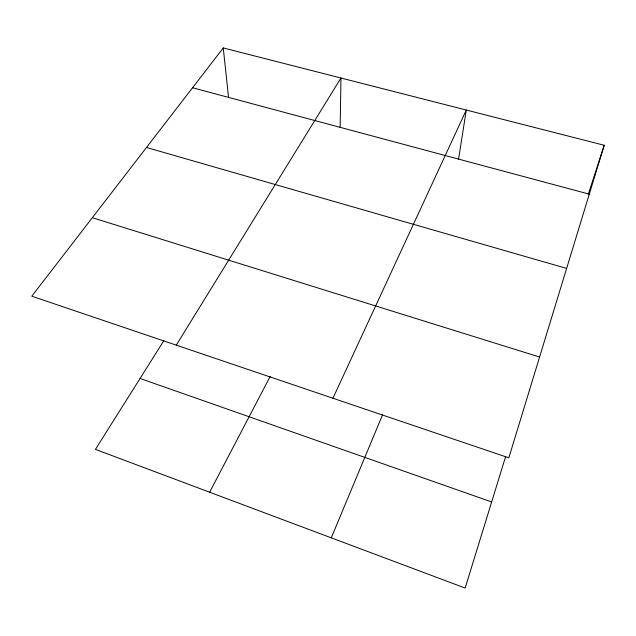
<?xml version="1.0" encoding="UTF-8"?>
<svg xmlns="http://www.w3.org/2000/svg" width="636" height="636" viewBox="0 0 636 636"><rect width="100%" height="100%" fill="white"/><g stroke="black" fill="none" stroke-linecap="round" stroke-linejoin="round"><path stroke-width="0.95" d="M340.149 127.446L340.968 78.013L176.267 345.149M458.532 159.405L466.291 110.028L332.938 398.231M604.2 145.262L508.832 457.833L31.8 296.201L223.252 47.946L604.2 145.262L588.26 194.401M505.628 456.584L465.147 588.054L95.432 449.374L163.786 340.785M331.276 537.841L382.602 414.704M209.642 492.216L270.189 376.433M192.557 87.744L589.278 194.163M146.495 147.472L566.628 268.408M92.339 217.703L539.582 357.027M140.071 378.46L491.66 501.955M223.252 47.946L228.594 97.745"/></g></svg>
